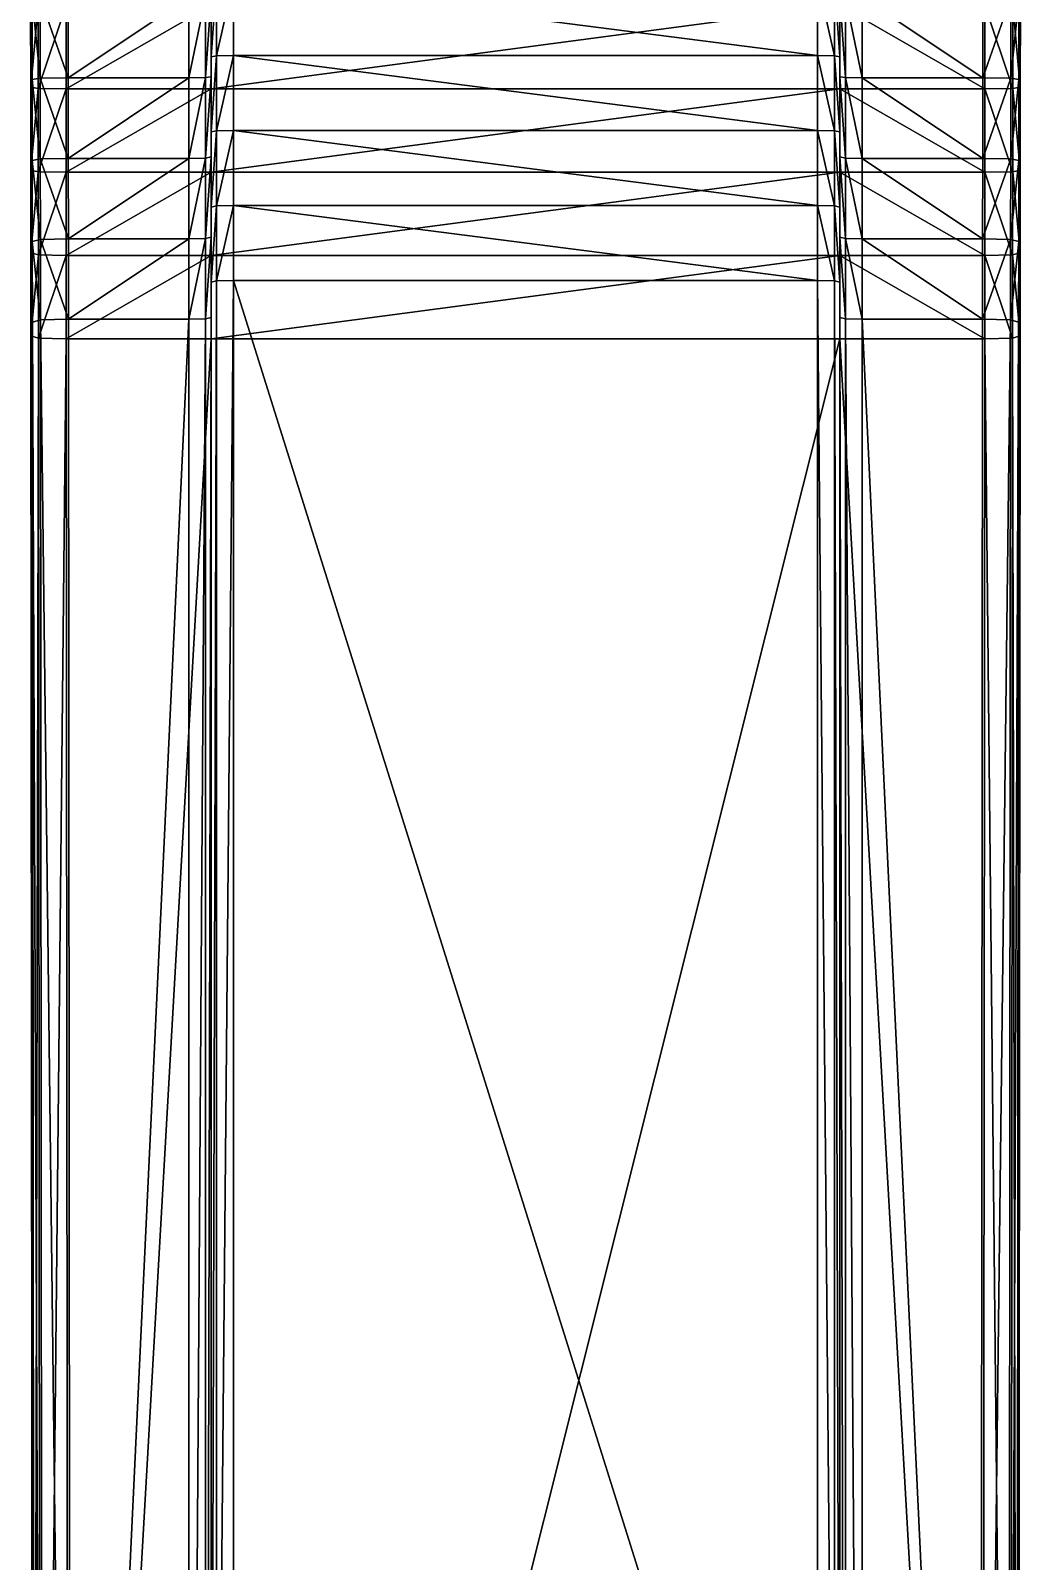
# Model space of a CAD drawing. Header units: metres. Extents: x -3624 to 1108, y -1406 to 909.
# Drawn here: x 1063.2 to 1107.5, y 566.1 to 634.7 of the extents above; entities that cross this region are included whole.
import ezdxf

# ---------------------------------------------------------------- set-up
doc = ezdxf.new("R2010")
doc.units = ezdxf.units.M

msp = doc.modelspace()

# ---------------------------------------------------------------- linework, layer by layer
for points in [[(1071.273, 899.025, 366.645), (1071.273, 785.077, 377.504), (1071.273, 508.727, 368.046)], [(1071.273, 874.83, 359.143), (1071.273, 899.025, 366.645), (1071.273, 508.727, 368.046)], [(1099.455, 508.727, 368.046), (1099.455, 785.077, 377.504), (1099.455, 899.025, 366.645)], [(1099.455, 508.727, 368.046), (1099.455, 899.025, 366.645), (1099.455, 874.83, 359.143)], [(1071.273, 874.009, 358.873), (1071.273, 874.83, 359.143), (1071.273, 508.727, 368.046)], [(1099.455, 508.727, 368.046), (1099.455, 874.83, 359.143), (1099.455, 874.009, 358.873)], [(1071.273, 873.226, 358.481), (1071.273, 874.009, 358.873), (1071.273, 508.727, 368.046)], [(1099.455, 508.727, 368.046), (1099.455, 874.009, 358.873), (1099.455, 873.226, 358.481)], [(1071.273, 872.523, 357.957), (1071.273, 873.226, 358.481), (1071.273, 508.727, 368.046)], [(1099.455, 763.264, 360.582), (1099.455, 508.727, 368.046), (1099.455, 873.226, 358.481)], [(1071.273, 766.642, 360.52), (1071.273, 872.523, 357.957), (1071.273, 508.727, 368.046)], [(1071.273, 785.077, 377.504), (1071.273, 647.085, 378.605), (1071.273, 509.396, 368.231)], [(1071.273, 785.077, 377.504), (1071.273, 509.396, 368.231), (1071.273, 509.035, 368.174)], [(1071.273, 785.077, 377.504), (1071.273, 509.035, 368.174), (1071.273, 508.727, 368.046)], [(1099.455, 509.396, 368.231), (1099.455, 647.085, 378.605), (1099.455, 785.077, 377.504)], [(1099.455, 509.035, 368.174), (1099.455, 509.396, 368.231), (1099.455, 785.077, 377.504)], [(1099.455, 508.727, 368.046), (1099.455, 509.035, 368.174), (1099.455, 785.077, 377.504)], [(1063.19, 771.043, 387.781), (1063.188, 647.087, 387.99), (1063.192, 632.208, 387.619)], [(1063.19, 771.043, 387.781), (1063.192, 632.208, 387.619), (1063.259, 632.547, 380.827)], [(1063.19, 771.043, 387.781), (1063.259, 632.547, 380.827), (1063.257, 636.178, 380.985)], [(1107.468, 632.547, 380.827), (1107.535, 632.208, 387.619), (1107.537, 771.043, 387.781)], [(1107.47, 636.178, 380.985), (1107.468, 632.547, 380.827), (1107.537, 771.043, 387.781)], [(1107.535, 632.208, 387.619), (1107.539, 647.087, 387.99), (1107.537, 771.043, 387.781)], [(1071.273, 763.264, 360.582), (1071.273, 766.642, 360.52), (1071.273, 508.727, 368.046)], [(1071.273, 759.889, 360.604), (1071.273, 763.264, 360.582), (1071.273, 508.727, 368.046)], [(1099.455, 763.264, 360.582), (1099.455, 759.889, 360.604), (1099.455, 508.727, 368.046)], [(1071.273, 647.079, 360.604), (1071.273, 759.889, 360.604), (1071.273, 508.727, 368.046)], [(1099.455, 759.889, 360.604), (1099.455, 647.079, 360.604), (1099.455, 508.727, 368.046)], [(1063.188, 647.087, 387.99), (1063.189, 639.643, 387.897), (1063.192, 632.208, 387.619)], [(1071.273, 647.085, 378.605), (1071.273, 639.876, 378.515), (1071.273, 632.676, 378.246)], [(1071.273, 647.085, 378.605), (1071.273, 632.676, 378.246), (1071.273, 509.396, 368.231)], [(1071.273, 643.704, 360.582), (1071.273, 647.079, 360.604), (1071.273, 508.727, 368.046)], [(1099.455, 632.676, 378.246), (1099.455, 639.876, 378.515), (1099.455, 647.085, 378.605)], [(1099.455, 509.396, 368.231), (1099.455, 632.676, 378.246), (1099.455, 647.085, 378.605)], [(1099.455, 647.079, 360.604), (1099.455, 643.704, 360.582), (1099.455, 508.727, 368.046)], [(1107.535, 632.208, 387.619), (1107.538, 639.643, 387.897), (1107.539, 647.087, 387.99)], [(1071.273, 640.326, 360.52), (1071.273, 643.704, 360.582), (1071.273, 508.727, 368.046)], [(1099.455, 643.704, 360.582), (1099.455, 640.326, 360.52), (1099.455, 508.727, 368.046)], [(1071.273, 636.949, 360.414), (1071.273, 640.326, 360.52), (1071.273, 508.727, 368.046)], [(1099.455, 640.326, 360.52), (1099.455, 636.949, 360.414), (1099.455, 508.727, 368.046)], [(1063.189, 639.643, 387.897), (1063.19, 635.925, 387.781), (1063.192, 632.208, 387.619)], [(1071.273, 639.876, 378.515), (1071.273, 636.275, 378.403), (1071.273, 632.676, 378.246)], [(1099.455, 632.676, 378.246), (1099.455, 636.275, 378.403), (1099.455, 639.876, 378.515)], [(1107.535, 632.208, 387.619), (1107.537, 635.925, 387.781), (1107.538, 639.643, 387.897)], [(1071.273, 633.574, 360.268), (1071.523, 633.611, 359.519), (1071.523, 636.977, 359.665)], [(1071.523, 636.977, 359.665), (1071.273, 636.949, 360.414), (1071.273, 633.574, 360.268)], [(1071.273, 633.574, 360.268), (1071.273, 636.949, 360.414), (1071.273, 508.727, 368.046)], [(1071.523, 633.611, 359.519), (1072.273, 633.624, 359.269), (1072.273, 636.986, 359.415)], [(1072.273, 636.986, 359.415), (1071.523, 636.977, 359.665), (1071.523, 633.611, 359.519)], [(1098.455, 633.624, 359.269), (1098.455, 636.986, 359.415), (1072.273, 636.986, 359.415)], [(1072.273, 636.986, 359.415), (1072.273, 633.624, 359.269), (1098.455, 633.624, 359.269)], [(1099.205, 633.611, 359.519), (1099.205, 636.977, 359.665), (1098.455, 636.986, 359.415)], [(1098.455, 636.986, 359.415), (1098.455, 633.624, 359.269), (1099.205, 633.611, 359.519)], [(1099.455, 633.574, 360.268), (1099.455, 636.949, 360.414), (1099.205, 636.977, 359.665)], [(1099.205, 636.977, 359.665), (1099.205, 633.611, 359.519), (1099.455, 633.574, 360.268)], [(1099.455, 636.949, 360.414), (1099.455, 633.574, 360.268), (1099.455, 508.727, 368.046)], [(1063.621, 632.609, 379.582), (1063.619, 636.225, 379.739), (1063.257, 636.178, 380.985)], [(1063.257, 636.178, 380.985), (1063.259, 632.547, 380.827), (1063.621, 632.609, 379.582)], [(1064.874, 632.626, 379.244), (1064.873, 636.238, 379.402), (1063.619, 636.225, 379.739)], [(1063.619, 636.225, 379.739), (1063.621, 632.609, 379.582), (1064.874, 632.626, 379.244)], [(1070.273, 636.238, 379.402), (1064.873, 636.238, 379.402), (1064.874, 632.626, 379.244)], [(1064.874, 632.626, 379.244), (1070.273, 632.626, 379.244), (1070.273, 636.238, 379.402)], [(1070.273, 632.626, 379.244), (1071.023, 632.639, 378.995), (1071.023, 636.248, 379.152)], [(1071.023, 636.248, 379.152), (1070.273, 636.238, 379.402), (1070.273, 632.626, 379.244)], [(1071.023, 632.639, 378.995), (1071.273, 632.676, 378.246), (1071.273, 636.275, 378.403)], [(1071.273, 636.275, 378.403), (1071.023, 636.248, 379.152), (1071.023, 632.639, 378.995)], [(1099.705, 632.639, 378.995), (1099.705, 636.248, 379.152), (1099.455, 636.275, 378.403)], [(1099.455, 636.275, 378.403), (1099.455, 632.676, 378.246), (1099.705, 632.639, 378.995)], [(1100.455, 632.626, 379.244), (1100.455, 636.238, 379.402), (1099.705, 636.248, 379.152)], [(1099.705, 636.248, 379.152), (1099.705, 632.639, 378.995), (1100.455, 632.626, 379.244)], [(1105.853, 632.626, 379.244), (1105.854, 636.238, 379.402), (1100.455, 636.238, 379.402)], [(1100.455, 636.238, 379.402), (1100.455, 632.626, 379.244), (1105.853, 632.626, 379.244)], [(1107.108, 636.225, 379.739), (1105.854, 636.238, 379.402), (1105.853, 632.626, 379.244)], [(1105.853, 632.626, 379.244), (1107.106, 632.609, 379.582), (1107.108, 636.225, 379.739)], [(1107.47, 636.178, 380.985), (1107.108, 636.225, 379.739), (1107.106, 632.609, 379.582)], [(1107.106, 632.609, 379.582), (1107.468, 632.547, 380.827), (1107.47, 636.178, 380.985)], [(1063.192, 632.208, 387.619), (1063.19, 635.925, 387.781), (1063.528, 635.878, 389.033)], [(1063.528, 635.878, 389.033), (1063.53, 632.146, 388.87), (1063.192, 632.208, 387.619)], [(1063.53, 632.146, 388.87), (1063.528, 635.878, 389.033), (1064.775, 635.865, 389.395)], [(1064.775, 635.865, 389.395), (1064.776, 632.128, 389.232), (1063.53, 632.146, 388.87)], [(1064.776, 632.128, 389.232), (1064.775, 635.865, 389.395), (1071.273, 635.865, 389.395)], [(1071.273, 635.865, 389.395), (1071.273, 632.128, 389.232), (1064.776, 632.128, 389.232)], [(1099.455, 635.865, 389.395), (1099.455, 632.128, 389.232), (1071.273, 632.128, 389.232)], [(1071.273, 632.128, 389.232), (1071.273, 635.865, 389.395), (1099.455, 635.865, 389.395)], [(1099.455, 635.865, 389.395), (1105.952, 635.865, 389.395), (1105.951, 632.128, 389.232)], [(1105.951, 632.128, 389.232), (1099.455, 632.128, 389.232), (1099.455, 635.865, 389.395)], [(1107.197, 632.146, 388.87), (1105.951, 632.128, 389.232), (1105.952, 635.865, 389.395)], [(1105.952, 635.865, 389.395), (1107.199, 635.878, 389.033), (1107.197, 632.146, 388.87)], [(1107.535, 632.208, 387.619), (1107.197, 632.146, 388.87), (1107.199, 635.878, 389.033)], [(1107.199, 635.878, 389.033), (1107.537, 635.925, 387.781), (1107.535, 632.208, 387.619)], [(1071.273, 630.201, 360.078), (1071.523, 630.248, 359.33), (1071.523, 633.611, 359.519)], [(1071.523, 633.611, 359.519), (1071.273, 633.574, 360.268), (1071.273, 630.201, 360.078)], [(1071.273, 630.201, 360.078), (1071.273, 633.574, 360.268), (1071.273, 508.727, 368.046)], [(1071.523, 630.248, 359.33), (1072.273, 630.263, 359.08), (1072.273, 633.624, 359.269)], [(1072.273, 633.624, 359.269), (1071.523, 633.611, 359.519), (1071.523, 630.248, 359.33)], [(1098.455, 630.263, 359.08), (1098.455, 633.624, 359.269), (1072.273, 633.624, 359.269)], [(1072.273, 633.624, 359.269), (1072.273, 630.263, 359.08), (1098.455, 630.263, 359.08)], [(1099.205, 630.248, 359.33), (1099.205, 633.611, 359.519), (1098.455, 633.624, 359.269)], [(1098.455, 633.624, 359.269), (1098.455, 630.263, 359.08), (1099.205, 630.248, 359.33)], [(1099.455, 630.201, 360.078), (1099.455, 633.574, 360.268), (1099.205, 633.611, 359.519)], [(1099.205, 633.611, 359.519), (1099.205, 630.248, 359.33), (1099.455, 630.201, 360.078)], [(1099.455, 633.574, 360.268), (1099.455, 630.201, 360.078), (1099.455, 508.727, 368.046)], [(1071.023, 629.033, 378.792), (1071.273, 629.079, 378.044), (1071.273, 632.676, 378.246)], [(1071.273, 632.676, 378.246), (1071.023, 632.639, 378.995), (1071.023, 629.033, 378.792)], [(1071.273, 632.676, 378.246), (1071.273, 629.079, 378.044), (1071.273, 625.485, 377.797)], [(1071.273, 632.676, 378.246), (1071.273, 625.485, 377.797), (1071.273, 509.396, 368.231)], [(1099.455, 625.485, 377.797), (1099.455, 629.079, 378.044), (1099.455, 632.676, 378.246)], [(1099.455, 509.396, 368.231), (1099.455, 625.485, 377.797), (1099.455, 632.676, 378.246)], [(1099.705, 629.033, 378.792), (1099.705, 632.639, 378.995), (1099.455, 632.676, 378.246)], [(1099.455, 632.676, 378.246), (1099.455, 629.079, 378.044), (1099.705, 629.033, 378.792)], [(1063.192, 632.208, 387.619), (1063.261, 628.917, 380.623), (1063.259, 632.547, 380.827)], [(1063.194, 628.494, 387.41), (1063.192, 632.208, 387.619), (1063.53, 632.146, 388.87)], [(1063.192, 632.208, 387.619), (1063.194, 628.494, 387.41), (1063.196, 624.783, 387.155)], [(1063.192, 632.208, 387.619), (1063.196, 624.783, 387.155), (1063.296, 508.689, 377.021)], [(1063.192, 632.208, 387.619), (1063.296, 508.689, 377.021), (1063.337, 501.162, 372.839)], [(1063.192, 632.208, 387.619), (1063.337, 501.162, 372.839), (1063.363, 509.109, 370.232)], [(1063.192, 632.208, 387.619), (1063.363, 509.109, 370.232), (1063.266, 621.672, 380.079)], [(1063.192, 632.208, 387.619), (1063.266, 621.672, 380.079), (1063.263, 625.291, 380.374)], [(1063.192, 632.208, 387.619), (1063.263, 625.291, 380.374), (1063.261, 628.917, 380.623)], [(1063.53, 632.146, 388.87), (1063.532, 628.416, 388.661), (1063.194, 628.494, 387.41)], [(1063.623, 628.995, 379.379), (1063.621, 632.609, 379.582), (1063.259, 632.547, 380.827)], [(1063.259, 632.547, 380.827), (1063.261, 628.917, 380.623), (1063.623, 628.995, 379.379)], [(1063.532, 628.416, 388.661), (1063.53, 632.146, 388.87), (1064.776, 632.128, 389.232)], [(1064.776, 632.128, 389.232), (1064.778, 628.395, 389.022), (1063.532, 628.416, 388.661)], [(1064.876, 629.017, 379.042), (1064.874, 632.626, 379.244), (1063.621, 632.609, 379.582)], [(1063.621, 632.609, 379.582), (1063.623, 628.995, 379.379), (1064.876, 629.017, 379.042)], [(1064.778, 628.395, 389.022), (1064.776, 632.128, 389.232), (1071.273, 632.128, 389.232)], [(1071.273, 632.128, 389.232), (1071.273, 628.395, 389.022), (1064.778, 628.395, 389.022)], [(1070.273, 632.626, 379.244), (1064.874, 632.626, 379.244), (1064.876, 629.017, 379.042)], [(1064.876, 629.017, 379.042), (1070.273, 629.017, 379.042), (1070.273, 632.626, 379.244)], [(1070.273, 629.017, 379.042), (1071.023, 629.033, 378.792), (1071.023, 632.639, 378.995)], [(1071.023, 632.639, 378.995), (1070.273, 632.626, 379.244), (1070.273, 629.017, 379.042)], [(1099.455, 632.128, 389.232), (1099.455, 628.395, 389.022), (1071.273, 628.395, 389.022)], [(1071.273, 628.395, 389.022), (1071.273, 632.128, 389.232), (1099.455, 632.128, 389.232)], [(1099.455, 632.128, 389.232), (1105.951, 632.128, 389.232), (1105.949, 628.395, 389.022)], [(1105.949, 628.395, 389.022), (1099.455, 628.395, 389.022), (1099.455, 632.128, 389.232)], [(1100.455, 629.017, 379.042), (1100.455, 632.626, 379.244), (1099.705, 632.639, 378.995)], [(1099.705, 632.639, 378.995), (1099.705, 629.033, 378.792), (1100.455, 629.017, 379.042)], [(1105.851, 629.017, 379.042), (1105.853, 632.626, 379.244), (1100.455, 632.626, 379.244)], [(1100.455, 632.626, 379.244), (1100.455, 629.017, 379.042), (1105.851, 629.017, 379.042)], [(1107.106, 632.609, 379.582), (1105.853, 632.626, 379.244), (1105.851, 629.017, 379.042)], [(1105.851, 629.017, 379.042), (1107.104, 628.995, 379.379), (1107.106, 632.609, 379.582)], [(1107.195, 628.416, 388.661), (1105.949, 628.395, 389.022), (1105.951, 632.128, 389.232)], [(1105.951, 632.128, 389.232), (1107.197, 632.146, 388.87), (1107.195, 628.416, 388.661)], [(1107.468, 632.547, 380.827), (1107.106, 632.609, 379.582), (1107.104, 628.995, 379.379)], [(1107.104, 628.995, 379.379), (1107.467, 628.917, 380.623), (1107.468, 632.547, 380.827)], [(1107.533, 628.494, 387.41), (1107.195, 628.416, 388.661), (1107.197, 632.146, 388.87)], [(1107.197, 632.146, 388.87), (1107.535, 632.208, 387.619), (1107.533, 628.494, 387.41)], [(1107.365, 509.109, 370.232), (1107.39, 501.162, 372.839), (1107.535, 632.208, 387.619)], [(1107.461, 621.672, 380.079), (1107.365, 509.109, 370.232), (1107.535, 632.208, 387.619)], [(1107.39, 501.162, 372.839), (1107.431, 508.689, 377.021), (1107.535, 632.208, 387.619)], [(1107.431, 508.689, 377.021), (1107.531, 624.783, 387.155), (1107.535, 632.208, 387.619)], [(1107.464, 625.291, 380.374), (1107.461, 621.672, 380.079), (1107.535, 632.208, 387.619)], [(1107.467, 628.917, 380.623), (1107.464, 625.291, 380.374), (1107.535, 632.208, 387.619)], [(1107.468, 632.547, 380.827), (1107.467, 628.917, 380.623), (1107.535, 632.208, 387.619)], [(1107.531, 624.783, 387.155), (1107.533, 628.494, 387.41), (1107.535, 632.208, 387.619)], [(1071.273, 626.83, 359.848), (1071.523, 626.886, 359.1), (1071.523, 630.248, 359.33)], [(1071.523, 630.248, 359.33), (1071.273, 630.201, 360.078), (1071.273, 626.83, 359.848)], [(1071.273, 626.83, 359.848), (1071.273, 630.201, 360.078), (1071.273, 508.727, 368.046)], [(1071.523, 626.886, 359.1), (1072.273, 626.905, 358.851), (1072.273, 630.263, 359.08)], [(1072.273, 630.263, 359.08), (1071.523, 630.248, 359.33), (1071.523, 626.886, 359.1)], [(1098.455, 626.905, 358.851), (1098.455, 630.263, 359.08), (1072.273, 630.263, 359.08)], [(1072.273, 630.263, 359.08), (1072.273, 626.905, 358.851), (1098.455, 626.905, 358.851)], [(1099.205, 626.886, 359.1), (1099.205, 630.248, 359.33), (1098.455, 630.263, 359.08)], [(1098.455, 630.263, 359.08), (1098.455, 626.905, 358.851), (1099.205, 626.886, 359.1)], [(1099.455, 626.83, 359.848), (1099.455, 630.201, 360.078), (1099.205, 630.248, 359.33)], [(1099.205, 630.248, 359.33), (1099.205, 626.886, 359.1), (1099.455, 626.83, 359.848)], [(1099.455, 630.201, 360.078), (1099.455, 626.83, 359.848), (1099.455, 508.727, 368.046)], [(1063.625, 625.384, 379.131), (1063.623, 628.995, 379.379), (1063.261, 628.917, 380.623)], [(1063.261, 628.917, 380.623), (1063.263, 625.291, 380.374), (1063.625, 625.384, 379.131)], [(1064.879, 625.41, 378.794), (1064.876, 629.017, 379.042), (1063.623, 628.995, 379.379)], [(1063.623, 628.995, 379.379), (1063.625, 625.384, 379.131), (1064.879, 625.41, 378.794)], [(1070.273, 629.017, 379.042), (1064.876, 629.017, 379.042), (1064.879, 625.41, 378.794)], [(1064.879, 625.41, 378.794), (1070.273, 625.41, 378.794), (1070.273, 629.017, 379.042)], [(1070.273, 625.41, 378.794), (1071.023, 625.429, 378.544), (1071.023, 629.033, 378.792)], [(1071.023, 629.033, 378.792), (1070.273, 629.017, 379.042), (1070.273, 625.41, 378.794)], [(1071.023, 625.429, 378.544), (1071.273, 625.485, 377.797), (1071.273, 629.079, 378.044)], [(1071.273, 629.079, 378.044), (1071.023, 629.033, 378.792), (1071.023, 625.429, 378.544)], [(1099.705, 625.429, 378.544), (1099.705, 629.033, 378.792), (1099.455, 629.079, 378.044)], [(1099.455, 629.079, 378.044), (1099.455, 625.485, 377.797), (1099.705, 625.429, 378.544)], [(1100.455, 625.41, 378.794), (1100.455, 629.017, 379.042), (1099.705, 629.033, 378.792)], [(1099.705, 629.033, 378.792), (1099.705, 625.429, 378.544), (1100.455, 625.41, 378.794)], [(1105.848, 625.41, 378.794), (1105.851, 629.017, 379.042), (1100.455, 629.017, 379.042)], [(1100.455, 629.017, 379.042), (1100.455, 625.41, 378.794), (1105.848, 625.41, 378.794)], [(1107.104, 628.995, 379.379), (1105.851, 629.017, 379.042), (1105.848, 625.41, 378.794)], [(1105.848, 625.41, 378.794), (1107.102, 625.384, 379.131), (1107.104, 628.995, 379.379)], [(1107.467, 628.917, 380.623), (1107.104, 628.995, 379.379), (1107.102, 625.384, 379.131)], [(1107.102, 625.384, 379.131), (1107.464, 625.291, 380.374), (1107.467, 628.917, 380.623)], [(1063.196, 624.783, 387.155), (1063.194, 628.494, 387.41), (1063.532, 628.416, 388.661)], [(1063.532, 628.416, 388.661), (1063.534, 624.689, 388.405), (1063.196, 624.783, 387.155)], [(1063.534, 624.689, 388.405), (1063.532, 628.416, 388.661), (1064.778, 628.395, 389.022)], [(1064.778, 628.395, 389.022), (1064.781, 624.663, 388.766), (1063.534, 624.689, 388.405)], [(1064.781, 624.663, 388.766), (1064.778, 628.395, 389.022), (1071.273, 628.395, 389.022)], [(1071.273, 628.395, 389.022), (1071.273, 624.663, 388.766), (1064.781, 624.663, 388.766)], [(1099.455, 628.395, 389.022), (1099.455, 624.663, 388.766), (1071.273, 624.663, 388.766)], [(1071.273, 624.663, 388.766), (1071.273, 628.395, 389.022), (1099.455, 628.395, 389.022)], [(1099.455, 628.395, 389.022), (1105.949, 628.395, 389.022), (1105.946, 624.663, 388.766)], [(1105.946, 624.663, 388.766), (1099.455, 624.663, 388.766), (1099.455, 628.395, 389.022)], [(1107.193, 624.689, 388.405), (1105.946, 624.663, 388.766), (1105.949, 628.395, 389.022)], [(1105.949, 628.395, 389.022), (1107.195, 628.416, 388.661), (1107.193, 624.689, 388.405)], [(1107.531, 624.783, 387.155), (1107.193, 624.689, 388.405), (1107.195, 628.416, 388.661)], [(1107.195, 628.416, 388.661), (1107.533, 628.494, 387.41), (1107.531, 624.783, 387.155)], [(1071.273, 623.466, 359.574), (1071.523, 623.529, 358.827), (1071.523, 626.886, 359.1)], [(1071.523, 626.886, 359.1), (1071.273, 626.83, 359.848), (1071.273, 623.466, 359.574)], [(1071.273, 623.466, 359.574), (1071.273, 626.83, 359.848), (1071.273, 508.727, 368.046)], [(1071.523, 623.529, 358.827), (1072.273, 623.55, 358.578), (1072.273, 626.905, 358.851)], [(1072.273, 626.905, 358.851), (1071.523, 626.886, 359.1), (1071.523, 623.529, 358.827)], [(1098.455, 623.55, 358.578), (1098.455, 626.905, 358.851), (1072.273, 626.905, 358.851)], [(1072.273, 626.905, 358.851), (1072.273, 623.55, 358.578), (1098.455, 623.55, 358.578)], [(1099.205, 623.529, 358.827), (1099.205, 626.886, 359.1), (1098.455, 626.905, 358.851)], [(1098.455, 626.905, 358.851), (1098.455, 623.55, 358.578), (1099.205, 623.529, 358.827)], [(1099.455, 623.466, 359.574), (1099.455, 626.83, 359.848), (1099.205, 626.886, 359.1)], [(1099.205, 626.886, 359.1), (1099.205, 623.529, 358.827), (1099.455, 623.466, 359.574)], [(1099.455, 626.83, 359.848), (1099.455, 623.466, 359.574), (1099.455, 532.138, 359.144)], [(1099.455, 626.83, 359.848), (1099.455, 532.138, 359.144), (1099.455, 508.727, 368.046)], [(1063.628, 621.777, 378.837), (1063.625, 625.384, 379.131), (1063.263, 625.291, 380.374)], [(1063.263, 625.291, 380.374), (1063.266, 621.672, 380.079), (1063.628, 621.777, 378.837)], [(1064.882, 621.807, 378.501), (1064.879, 625.41, 378.794), (1063.625, 625.384, 379.131)], [(1063.625, 625.384, 379.131), (1063.628, 621.777, 378.837), (1064.882, 621.807, 378.501)], [(1070.273, 625.41, 378.794), (1064.879, 625.41, 378.794), (1064.882, 621.807, 378.501)], [(1064.882, 621.807, 378.501), (1070.273, 621.807, 378.501), (1070.273, 625.41, 378.794)], [(1070.273, 621.807, 378.501), (1071.023, 621.828, 378.252), (1071.023, 625.429, 378.544)], [(1071.023, 625.429, 378.544), (1070.273, 625.41, 378.794), (1070.273, 621.807, 378.501)], [(1071.023, 621.828, 378.252), (1071.273, 621.891, 377.504), (1071.273, 625.485, 377.797)], [(1071.273, 625.485, 377.797), (1071.023, 625.429, 378.544), (1071.023, 621.828, 378.252)], [(1071.273, 625.485, 377.797), (1071.273, 621.891, 377.504), (1071.273, 509.396, 368.231)], [(1099.455, 509.396, 368.231), (1099.455, 621.891, 377.504), (1099.455, 625.485, 377.797)], [(1099.705, 621.828, 378.252), (1099.705, 625.429, 378.544), (1099.455, 625.485, 377.797)], [(1099.455, 625.485, 377.797), (1099.455, 621.891, 377.504), (1099.705, 621.828, 378.252)], [(1100.455, 621.807, 378.501), (1100.455, 625.41, 378.794), (1099.705, 625.429, 378.544)], [(1099.705, 625.429, 378.544), (1099.705, 621.828, 378.252), (1100.455, 621.807, 378.501)], [(1105.846, 621.807, 378.501), (1105.848, 625.41, 378.794), (1100.455, 625.41, 378.794)], [(1100.455, 625.41, 378.794), (1100.455, 621.807, 378.501), (1105.846, 621.807, 378.501)], [(1107.102, 625.384, 379.131), (1105.848, 625.41, 378.794), (1105.846, 621.807, 378.501)], [(1105.846, 621.807, 378.501), (1107.099, 621.777, 378.837), (1107.102, 625.384, 379.131)], [(1107.464, 625.291, 380.374), (1107.102, 625.384, 379.131), (1107.099, 621.777, 378.837)], [(1107.099, 621.777, 378.837), (1107.461, 621.672, 380.079), (1107.464, 625.291, 380.374)], [(1063.2, 621.07, 386.853), (1063.196, 624.783, 387.155), (1063.534, 624.689, 388.405)], [(1063.196, 624.783, 387.155), (1063.2, 621.07, 386.853), (1063.296, 508.689, 377.021)], [(1063.534, 624.689, 388.405), (1063.537, 620.964, 388.102), (1063.2, 621.07, 386.853)], [(1063.537, 620.964, 388.102), (1063.534, 624.689, 388.405), (1064.781, 624.663, 388.766)], [(1064.781, 624.663, 388.766), (1064.784, 620.935, 388.463), (1063.537, 620.964, 388.102)], [(1064.784, 620.935, 388.463), (1064.781, 624.663, 388.766), (1071.273, 624.663, 388.766)], [(1071.273, 624.663, 388.766), (1071.273, 620.935, 388.463), (1064.784, 620.935, 388.463)], [(1099.455, 624.663, 388.766), (1099.455, 620.935, 388.463), (1071.273, 620.935, 388.463)], [(1071.273, 620.935, 388.463), (1071.273, 624.663, 388.766), (1099.455, 624.663, 388.766)], [(1099.455, 624.663, 388.766), (1105.946, 624.663, 388.766), (1105.943, 620.935, 388.463)], [(1105.943, 620.935, 388.463), (1099.455, 620.935, 388.463), (1099.455, 624.663, 388.766)], [(1107.19, 620.964, 388.102), (1105.943, 620.935, 388.463), (1105.946, 624.663, 388.766)], [(1105.946, 624.663, 388.766), (1107.193, 624.689, 388.405), (1107.19, 620.964, 388.102)], [(1107.528, 621.07, 386.853), (1107.19, 620.964, 388.102), (1107.193, 624.689, 388.405)], [(1107.193, 624.689, 388.405), (1107.531, 624.783, 387.155), (1107.528, 621.07, 386.853)], [(1107.431, 508.689, 377.021), (1107.528, 621.07, 386.853), (1107.531, 624.783, 387.155)], [(1071.273, 540.015, 352.274), (1071.523, 540.12, 351.53), (1071.523, 623.529, 358.827)], [(1071.523, 623.529, 358.827), (1071.273, 623.466, 359.574), (1071.273, 540.015, 352.274)], [(1071.273, 535.055, 357.345), (1071.273, 540.015, 352.274), (1071.273, 623.466, 359.574)], [(1071.273, 534.445, 357.956), (1071.273, 535.055, 357.345), (1071.273, 623.466, 359.574)], [(1071.273, 533.742, 358.48), (1071.273, 534.445, 357.956), (1071.273, 623.466, 359.574)], [(1071.273, 532.958, 358.873), (1071.273, 533.742, 358.48), (1071.273, 623.466, 359.574)], [(1071.273, 532.958, 358.873), (1071.273, 623.466, 359.574), (1071.273, 508.727, 368.046)], [(1071.523, 540.12, 351.53), (1072.273, 540.155, 351.282), (1072.273, 623.55, 358.578)], [(1072.273, 623.55, 358.578), (1071.523, 623.529, 358.827), (1071.523, 540.12, 351.53)], [(1098.455, 540.155, 351.282), (1098.455, 623.55, 358.578), (1072.273, 623.55, 358.578)], [(1072.273, 623.55, 358.578), (1072.273, 540.155, 351.282), (1098.455, 540.155, 351.282)], [(1099.205, 540.12, 351.53), (1099.205, 623.529, 358.827), (1098.455, 623.55, 358.578)], [(1098.455, 623.55, 358.578), (1098.455, 540.155, 351.282), (1099.205, 540.12, 351.53)], [(1099.455, 540.015, 352.274), (1099.455, 623.466, 359.574), (1099.205, 623.529, 358.827)], [(1099.205, 623.529, 358.827), (1099.205, 540.12, 351.53), (1099.455, 540.015, 352.274)], [(1099.455, 623.466, 359.574), (1099.455, 540.015, 352.274), (1099.455, 535.055, 357.345)], [(1099.455, 623.466, 359.574), (1099.455, 535.055, 357.345), (1099.455, 534.445, 357.956)], [(1099.455, 623.466, 359.574), (1099.455, 534.445, 357.956), (1099.455, 533.742, 358.48)], [(1099.455, 623.466, 359.574), (1099.455, 533.742, 358.48), (1099.455, 532.958, 358.873)], [(1099.455, 623.466, 359.574), (1099.455, 532.958, 358.873), (1099.455, 532.138, 359.144)], [(1063.725, 509.286, 368.996), (1063.628, 621.777, 378.837), (1063.266, 621.672, 380.079)], [(1064.978, 509.335, 368.661), (1064.882, 621.807, 378.501), (1063.628, 621.777, 378.837)], [(1063.628, 621.777, 378.837), (1063.725, 509.286, 368.996), (1064.978, 509.335, 368.661)], [(1070.273, 621.807, 378.501), (1064.882, 621.807, 378.501), (1064.978, 509.335, 368.661)], [(1064.978, 509.335, 368.661), (1070.273, 509.335, 368.661), (1070.273, 621.807, 378.501)], [(1070.273, 509.335, 368.661), (1071.023, 509.35, 368.553), (1071.023, 621.828, 378.252)], [(1071.023, 621.828, 378.252), (1070.273, 621.807, 378.501), (1070.273, 509.335, 368.661)], [(1071.023, 509.35, 368.553), (1071.273, 509.396, 368.231), (1071.273, 621.891, 377.504)], [(1071.273, 621.891, 377.504), (1071.023, 621.828, 378.252), (1071.023, 509.35, 368.553)], [(1099.705, 509.35, 368.553), (1099.705, 621.828, 378.252), (1099.455, 621.891, 377.504)], [(1099.455, 621.891, 377.504), (1099.455, 509.396, 368.231), (1099.705, 509.35, 368.553)], [(1100.455, 509.335, 368.661), (1100.455, 621.807, 378.501), (1099.705, 621.828, 378.252)], [(1099.705, 621.828, 378.252), (1099.705, 509.35, 368.553), (1100.455, 509.335, 368.661)], [(1105.749, 509.335, 368.661), (1105.846, 621.807, 378.501), (1100.455, 621.807, 378.501)], [(1100.455, 621.807, 378.501), (1100.455, 509.335, 368.661), (1105.749, 509.335, 368.661)], [(1107.099, 621.777, 378.837), (1105.846, 621.807, 378.501), (1105.749, 509.335, 368.661)], [(1105.749, 509.335, 368.661), (1107.002, 509.286, 368.996), (1107.099, 621.777, 378.837)], [(1107.461, 621.672, 380.079), (1107.099, 621.777, 378.837), (1107.002, 509.286, 368.996)], [(1063.296, 508.689, 377.021), (1063.2, 621.07, 386.853), (1063.537, 620.964, 388.102)], [(1063.266, 621.672, 380.079), (1063.363, 509.109, 370.232), (1063.725, 509.286, 368.996)], [(1107.002, 509.286, 368.996), (1107.365, 509.109, 370.232), (1107.461, 621.672, 380.079)], [(1107.19, 620.964, 388.102), (1107.528, 621.07, 386.853), (1107.431, 508.689, 377.021)], [(1063.537, 620.964, 388.102), (1063.634, 508.513, 378.264), (1063.296, 508.689, 377.021)], [(1063.634, 508.513, 378.264), (1063.537, 620.964, 388.102), (1064.784, 620.935, 388.463)], [(1064.784, 620.935, 388.463), (1064.88, 508.463, 378.623), (1063.634, 508.513, 378.264)], [(1064.88, 508.463, 378.623), (1064.784, 620.935, 388.463), (1071.273, 620.935, 388.463)], [(1071.273, 620.935, 388.463), (1071.273, 508.463, 378.623), (1064.88, 508.463, 378.623)], [(1099.455, 620.935, 388.463), (1099.455, 508.463, 378.623), (1071.273, 508.463, 378.623)], [(1071.273, 508.463, 378.623), (1071.273, 620.935, 388.463), (1099.455, 620.935, 388.463)], [(1099.455, 620.935, 388.463), (1105.943, 620.935, 388.463), (1105.847, 508.463, 378.623)], [(1105.847, 508.463, 378.623), (1099.455, 508.463, 378.623), (1099.455, 620.935, 388.463)], [(1107.093, 508.513, 378.264), (1105.847, 508.463, 378.623), (1105.943, 620.935, 388.463)], [(1105.943, 620.935, 388.463), (1107.19, 620.964, 388.102), (1107.093, 508.513, 378.264)], [(1107.431, 508.689, 377.021), (1107.093, 508.513, 378.264), (1107.19, 620.964, 388.102)]]:
    msp.add_3dface(points)

doc.saveas('drawing.dxf')
